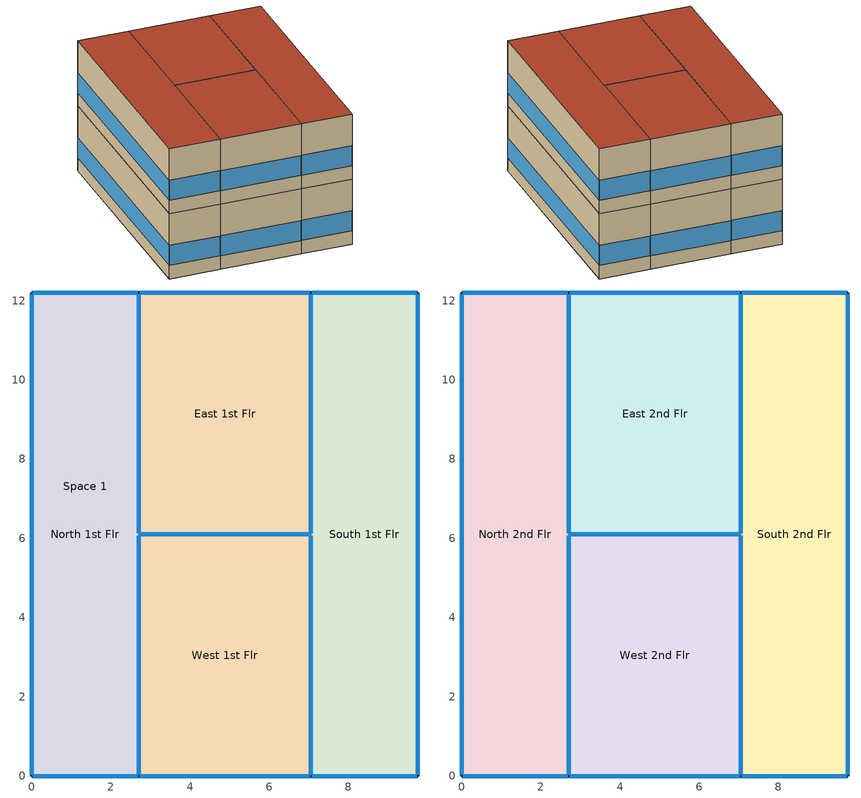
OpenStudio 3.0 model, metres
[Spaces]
Space 1
 floor ground: 9.75,12.19 9.75,0 7.04,0 7.04,12.19 z0; 2.71,12.19 2.71,0 0,0 0,12.19 z0; 7.04,6.1 7.04,0 2.71,0 2.71,6.1 z0; 7.04,12.19 7.04,6.1 2.71,6.1 2.71,12.19 z0
North 1st Flr
 floor ground: 2.71,12.19 2.71,0 0,0 0,12.19 z0
 wall outside: 2.71,12.19 0,12.19 0,0 2.71,0 z0:3.66
 wall to East 1st Flr: 2.71,6.1 2.71,12.19 z0:3.66
 wall to West 1st Flr: 2.71,0 2.71,6.1 z0:3.66
 window: 0.03,0 2.68,0 / 2.68,12.19 0.03,12.19 z0.76:1.88; 0,12.17 0,0.03 z0.76:1.86
 window inside: 2.71,0.03 2.71,6.07 / 2.71,6.12 2.71,12.17 z0.76:1.87
West 1st Flr
 floor ground: 7.04,6.1 7.04,0 2.71,0 2.71,6.1 z0
 wall outside: 2.71,0 7.04,0 z0:3.66
 wall to East 1st Flr: 7.04,6.1 2.71,6.1 z0:3.66
 wall to South 1st Flr: 7.04,0 7.04,6.1 z0:3.66
 window: 2.74,0 7.02,0 z0.76:1.87
 window inside: 7.04,0.03 7.04,6.07 / 7.02,6.1 2.74,6.1 z0.76:1.87
South 1st Flr
 floor ground: 9.75,12.19 9.75,0 7.04,0 7.04,12.19 z0
 wall outside: 7.04,0 9.75,0 9.75,12.19 7.04,12.19 z0:3.66
 wall to East 1st Flr: 7.04,12.19 7.04,6.1 z0:3.66
 window inside: 7.04,12.17 7.04,6.12 z0.76:1.87
 window: 9.73,12.19 7.07,12.19 / 7.07,0 9.73,0 z0.76:1.88; 9.75,0.03 9.75,12.17 z0.76:1.86
East 1st Flr
 floor ground: 7.04,12.19 7.04,6.1 2.71,6.1 2.71,12.19 z0
 wall outside: 7.04,12.19 2.71,12.19 z0:3.66
 window: 7.02,12.19 2.74,12.19 z0.76:1.87
North 2nd Flr
 floor to North 1st Flr: 2.71,12.19 2.71,0 0,0 0,12.19 z3.66
 wall outside: 2.71,12.19 0,12.19 0,0 2.71,0 z3.66:7.32
 wall to East 2nd Flr: 2.71,6.1 2.71,12.19 z3.66:7.32
 wall to West 2nd Flr: 2.71,0 2.71,6.1 z3.66:7.32
 window: 2.68,12.19 0.03,12.19 / 0.03,0 2.68,0 z4.42:5.54; 0,12.17 0,0.03 z4.42:5.52
 window inside: 2.71,6.12 2.71,12.17 / 2.71,0.03 2.71,6.07 z4.42:5.53
 roof outside: 2.71,0 2.71,12.19 0,12.19 0,0 z7.32
West 2nd Flr
 floor to West 1st Flr: 7.04,6.1 7.04,0 2.71,0 2.71,6.1 z3.66
 wall outside: 2.71,0 7.04,0 z3.66:7.32
 wall to East 2nd Flr: 7.04,6.1 2.71,6.1 z3.66:7.32
 wall to South 2nd Flr: 7.04,0 7.04,6.1 z3.66:7.32
 window inside: 7.04,0.03 7.04,6.07 / 7.02,6.1 2.74,6.1 z4.42:5.53
 window: 2.74,0 7.02,0 z4.42:5.53
 roof outside: 7.04,0 7.04,6.1 2.71,6.1 2.71,0 z7.32
South 2nd Flr
 floor to South 1st Flr: 9.75,12.19 9.75,0 7.04,0 7.04,12.19 z3.66
 wall outside: 7.04,0 9.75,0 9.75,12.19 7.04,12.19 z3.66:7.32
 wall to East 2nd Flr: 7.04,12.19 7.04,6.1 z3.66:7.32
 window: 9.73,12.19 7.07,12.19 / 7.07,0 9.73,0 z4.42:5.54; 9.75,0.03 9.75,12.17 z4.42:5.52
 window inside: 7.04,12.17 7.04,6.12 z4.42:5.53
 roof outside: 9.75,0 9.75,12.19 7.04,12.19 7.04,0 z7.32
East 2nd Flr
 floor to East 1st Flr: 7.04,12.19 7.04,6.1 2.71,6.1 2.71,12.19 z3.66
 wall outside: 7.04,12.19 2.71,12.19 z3.66:7.32
 window: 7.02,12.19 2.74,12.19 z4.42:5.53
 roof outside: 7.04,6.1 7.04,12.19 2.71,12.19 2.71,6.1 z7.32
[Building]
Building 1: Space Type=189.1-2009 - Office - OpenOffice - CZ4-8; Default Construction Set=189.1-2009 - CZ5 - Office
[Site]
Site 1
[ClimateZones]
Climate Zone Institution Name 1=ASHRAE; Climate Zone Document Name 1=ANSI/ASHRAE Standard 169; Climate Zone Document Year 1=2006; Climate Zone Institution Name 2=CEC; Climate Zone Document Name 2=California Climate Zone Descriptions; Climate Zone Document Year 2=1995
[DefaultConstructionSet]
189.1-2009 - CZ5 - Office: Default Exterior Surface Constructions=Default Surface Constructions 13; Default Interior Surface Constructions=Default Surface Constructions 14; Default Ground Contact Surface Constructions=Default Surface Constructions 15; Default Exterior SubSurface Constructions=Default Sub Surface Constructions 9; Default Interior SubSurface Constructions=Default Sub Surface Constructions 10; Interior Partition Construction=Interior Partition
[DefaultSurfaceConstructions]
Name | Floor Construction | Wall Construction | Roof Ceiling Construction
Default Surface Constructions 13 | ExtSlabCarpet 4in ClimateZone 1-8 | ASHRAE 189.1-2009 ExtWall Mass ClimateZone 5 | ASHRAE 189.1-2009 ExtRoof IEAD ClimateZone 2-5
Default Surface Constructions 14 | Interior Floor | Interior Wall | Interior Ceiling
Default Surface Constructions 15 | ExtSlabCarpet 4in ClimateZone 1-8 | ExtSlabCarpet 4in ClimateZone 1-8 | ExtSlabCarpet 4in ClimateZone 1-8
[Construction]
ExtSlabCarpet 4in ClimateZone 1-8: MAT-CC05 4 HW CONCRETE, CP02 CARPET PAD
Interior Floor: F16 Acoustic tile, F05 Ceiling air space resistance, M11 100mm lightweight concrete
Interior Wall: G01a 19mm gypsum board, F04 Wall air space resistance, G01a 19mm gypsum board
Interior Ceiling: M11 100mm lightweight concrete, F05 Ceiling air space resistance, F16 Acoustic tile
Exterior Door: F08 Metal surface, I01 25mm insulation board
Interior Window: Clear 3mm
Interior Door; Interior Partition: G05 25mm wood
ASHRAE 189.1-2009 ExtRoof IEAD ClimateZone 2-5: Roof Membrane, Roof Insulation [21], Metal Decking
ASHRAE 189.1-2009 ExtWindow ClimateZone 4-5: Theoretical Glass [207]
ASHRAE 189.1-2009 ExtWall Mass ClimateZone 5: 1IN Stucco, 8IN Concrete HW, Wall Insulation [40], 1/2IN Gypsum
[Material] Thermal Absorptance=0.9
Name | Roughness | Thickness {m} | Conductivity {W/m-K} | Density {kg/m3} | Specific Heat {J/kg-K} | Solar Absorptance | Visible Absorptance
MAT-CC05 4 HW CONCRETE | Rough | 0.1016 | 1.311 | 2240 | 836.8 | 0.85 | 0.85
1IN Stucco | Smooth | 0.0253 | 0.6918 | 1858 | 837 | 0.92 | 0.92
8IN Concrete HW | MediumRough | 0.2033 | 1.7296 | 2243 | 837 | 0.65 | 0.65
1/2IN Gypsum | Smooth | 0.0127 | 0.16 | 784.9 | 830 | 0.4 | 0.4
Roof Membrane | VeryRough | 0.0095 | 0.16 | 1121.29 | 1460 | 0.7 | 0.7
Metal Decking | MediumSmooth | 0.0015 | 45.006 | 7680 | 418.4 | 0.6 | 0.6
F16 Acoustic tile | MediumSmooth | 0.0191 | 0.06 | 368 | 590 | 0.3 | 0.3
M11 100mm lightweight concrete | MediumRough | 0.1016 | 0.53 | 1280 | 840 | 0.5 | 0.5
G01a 19mm gypsum board | MediumSmooth | 0.019 | 0.16 | 800 | 1090 | 0.4 | 0.4
F08 Metal surface | Smooth | 0.0008 | 45.28 | 7824 | 500 | 0.7 | 0.7
I01 25mm insulation board | MediumRough | 0.0254 | 0.03 | 43 | 1210 | 0.6 | 0.6
G05 25mm wood | MediumSmooth | 0.0254 | 0.15 | 608 | 1630 | 0.5 | 0.5
Roof Insulation [21] | MediumRough | 0.2105 | 0.049 | 265 | 836.8 | 0.7 | 0.7
Wall Insulation [40] | MediumRough | 0.0794 | 0.0432 | 91 | 837 | 0.5 | 0.5
[Material:NoMass]
CP02 CARPET PAD: Roughness=Smooth; Thermal Resistance {m2-K/W}=0.1; Thermal Absorptance=0.9; Solar Absorptance=0.8; Visible Absorptance=0.8
[Material:AirGap]
Name | Thermal Resistance {m2-K/W}
F05 Ceiling air space resistance | 0.18
F04 Wall air space resistance | 0.15
[DefaultSubSurfaceConstructions]
Name | Fixed Window Construction | Operable Window Construction | Door Construction | Tubular Daylight Dome Construction | Tubular Daylight Diffuser Construction
Default Sub Surface Constructions 9 | ASHRAE 189.1-2009 ExtWindow ClimateZone 4-5 | ASHRAE 189.1-2009 ExtWindow ClimateZone 4-5 | Exterior Door | Interior Window | Interior Window
Default Sub Surface Constructions 10 | Interior Window | Interior Window | Interior Door
[WindowMaterial:Glazing] Optical Data Type=SpectralAverage; Thickness {m}=0.003; Back Side Solar Reflectance at Normal Incidence=0; Back Side Visible Reflectance at Normal Incidence=0; Infrared Transmittance at Normal Incidence=0; Dirt Correction Factor for Solar and Visible Transmittance=1; Solar Diffusing=No
Name | Solar Transmittance at Normal Incidence | Front Side Solar Reflectance at Normal Incidence | Visible Transmittance at Normal Incidence | Front Side Visible Reflectance at Normal Incidence | Front Side Infrared Hemispherical Emissivity | Back Side Infrared Hemispherical Emissivity | Conductivity {W/m-K}
Clear 3mm | 0.837 | 0.075 | 0.898 | 0.081 | 0.84 | 0.84 | 0.9
Theoretical Glass [207] | 0.3311 | 0.6189 | 0.44 | 0.51 | 0.9 | 0.9 | 0.0133
[WindowMaterial:Blind]
Window Material Blind 1: Slat Width {m}=0.025; Slat Separation {m}=0.01875; Front Side Slat Beam Solar Reflectance=0.5; Back Side Slat Beam Solar Reflectance=0.5; Front Side Slat Diffuse Solar Reflectance=0.5; Back Side Slat Diffuse Solar Reflectance=0.5; Slat Beam Visible Transmittance=0
[SpaceType]
189.1-2009 - Office - OpenOffice - CZ4-8: Default Schedule Set=189.1-2009 - Office - OpenOffice - CZ4-8 Schedule Set; Design Specification Outdoor Air Object=189.1-2009 - Office - OpenOffice - CZ4-8 Ventilation; Standards Building Type=Office; Standards Space Type=OpenOffice
[DefaultScheduleSet]
189.1-2009 - Office - OpenOffice - CZ4-8 Schedule Set: Number of People Schedule=Office Work Occ; People Activity Level Schedule=Office Activity; Lighting Schedule=Office Bldg Light; Electric Equipment Schedule=Office Bldg Equip; Infiltration Schedule=Office Infil Quarter On
[Lights:Definition]
189.1-2009 - Office - OpenOffice - CZ4-8 Lights Definition: Design Level Calculation Method=Watts/Area; Watts per Space Floor Area {W/m2}=10.6563
[Lights]
189.1-2009 - Office - OpenOffice - CZ4-8 Lights: Lights Definition=189.1-2009 - Office - OpenOffice - CZ4-8 Lights Definition; Space or SpaceType=189.1-2009 - Office - OpenOffice - CZ4-8
[DesignSpecification:OutdoorAir]
189.1-2009 - Office - OpenOffice - CZ4-8 Ventilation: Outdoor Air Method=Sum; Outdoor Air Flow per Person {m3/s-person}=0.00943895
[People:Definition]
189.1-2009 - Office - OpenOffice - CZ4-8 People Definition: Number of People Calculation Method=People/Area; People per Space Floor Area {person/m2}=0.0565105; Fraction Radiant=0.3
[People]
189.1-2009 - Office - OpenOffice - CZ4-8 People: People Definition=189.1-2009 - Office - OpenOffice - CZ4-8 People Definition; Space or SpaceType=189.1-2009 - Office - OpenOffice - CZ4-8
[SpaceInfiltration:DesignFlowRate]
189.1-2009 - Office - OpenOffice - CZ4-8 Infiltration: Space or SpaceType=189.1-2009 - Office - OpenOffice - CZ4-8; Design Flow Rate Calculation Method=Flow/ExteriorArea; Flow per Exterior Surface Area {m3/s-m2}=0.000226568
[ElectricEquipment:Definition]
189.1-2009 - Office - OpenOffice - CZ4-8 Electric Equipment Definition: Design Level Calculation Method=Watts/Area; Watts per Space Floor Area {W/m2}=7.64238
[ElectricEquipment]
189.1-2009 - Office - OpenOffice - CZ4-8 Electric Equipment: Electric Equipment Definition=189.1-2009 - Office - OpenOffice - CZ4-8 Electric Equipment Definition; Space or SpaceType=189.1-2009 - Office - OpenOffice - CZ4-8
[ShadingControl]
Shading Control 1: Shading Type=InteriorBlind; Shading Device Material=Window Material Blind 1
[Space]
Name | Building Story
Space 1
North 1st Flr; West 1st Flr; South 1st Flr; East 1st Flr | Building Story 1
North 2nd Flr; West 2nd Flr; South 2nd Flr; East 2nd Flr | Building Story 2
[BuildingStory] Nominal Floor to Floor Height {m}=3.66
Name | Nominal Z Coordinate {m}
Building Story 1 | 0
Building Story 2 | 3.66
[Schedule:Ruleset]
Name | Default Day Schedule | Summer Design Day Schedule | Winter Design Day Schedule
Office Bldg Light | Office Bldg Light Default Schedule | Office Bldg Light Summer Design Day | Office Bldg Light Winter Design Day
Office Activity | Office Activity Default Schedule | Office Activity Summer Design Day | Office Activity Winter Design Day
Office Infil Quarter On | Office Infil Quarter On Default Schedule | Office Infil Quarter On Summer Design Day | Office Infil Quarter On Winter Design Day
Office Bldg Equip | Office Bldg Equip Default Schedule | Office Bldg Equip Summer Design Day | Office Bldg Equip Winter Design Day
Office Work Occ | Office Bldg Occ Default Schedule | Office Bldg Occ Summer Design Day | Office Bldg Occ Winter Design Day
[Schedule:Day]
Office Bldg Light Default Schedule: 5, 0, 0.05, 7, 0, 0.1, 8, 0, 0.3, 17, 0, 0.9, 18, 0, 0.7, 20, 0, 0.5, 22, 0, 0.3, 23, 0, 0.1, 24, 0, 0.05
Office Bldg Light Summer Design Day; Office Infil Quarter On Rule 1 Day Schedule; Office Bldg Equip Summer Design Day: 24, 0, 1
Office Bldg Light Winter Design Day; Office Bldg Equip Winter Design Day; Office Bldg Occ Winter Design Day; Office Bldg Occ Rule 1 Day Schedule: 24, 0, 0
Office Bldg Light Rule 1 Day Schedule: 24, 0, 0.05
Office Bldg Light Rule 2 Day Schedule: 6, 0, 0.05, 8, 0, 0.1, 14, 0, 0.5, 17, 0, 0.15, 24, 0, 0.05
Office Activity Default Schedule; Office Activity Summer Design Day; Office Activity Winter Design Day: 24, 0, 132
Office Infil Quarter On Default Schedule; Office Infil Quarter On Summer Design Day: 6, 0, 1, 22, 0, 0.25, 24, 0, 1
Office Infil Quarter On Winter Design Day; Office Infil Quarter On Rule 2 Day Schedule: 6, 0, 1, 18, 0, 0.25, 24, 0, 1
Office Bldg Equip Default Schedule: 8, 0, 0.4, 12, 0, 0.9, 13, 0, 0.8, 17, 0, 0.9, 18, 0, 0.8, 20, 0, 0.6, 22, 0, 0.5, 24, 0, 0.4
Office Bldg Equip Rule 1 Day Schedule: 24, 0, 0.3
Office Bldg Equip Rule 2 Day Schedule: 6, 0, 0.3, 8, 0, 0.4, 14, 0, 0.5, 17, 0, 0.35, 24, 0, 0.3
Office Bldg Occ Default Schedule: 6, 0, 0, 7, 0, 0.1, 8, 0, 0.2, 12, 0, 0.85, 13, 0, 0.5, 17, 0, 0.85, 18, 0, 0.7, 20, 0, 0.4, 22, 0, 0.1, 24, 0, 0.05
Office Bldg Occ Summer Design Day: 6, 0, 0, 22, 0, 1, 24, 0, 0.05
Office Bldg Occ Rule 2 Day Schedule: 6, 0, 0, 8, 0, 0.1, 14, 0, 0.4, 17, 0, 0.1, 24, 0, 0
[Schedule:Rule] Apply Monday=No; Apply Tuesday=No; Apply Wednesday=No; Apply Thursday=No; Apply Friday=No; Date Specification Type=DateRange; Start Month=1; Start Day=1; End Month=12; End Day=31
Name | Schedule Ruleset | Rule Order | Day Schedule | Apply Sunday | Apply Saturday
Office Bldg Light Rule 1 | Office Bldg Light | 0 | Office Bldg Light Rule 1 Day Schedule | Yes | No
Office Bldg Light Rule 2 | Office Bldg Light | 1 | Office Bldg Light Rule 2 Day Schedule | No | Yes
Office Infil Quarter On Rule 1 | Office Infil Quarter On | 0 | Office Infil Quarter On Rule 1 Day Schedule | Yes | No
Office Infil Quarter On Rule 2 | Office Infil Quarter On | 1 | Office Infil Quarter On Rule 2 Day Schedule | No | Yes
Office Bldg Equip Rule 1 | Office Bldg Equip | 0 | Office Bldg Equip Rule 1 Day Schedule | Yes | No
Office Bldg Equip Rule 2 | Office Bldg Equip | 1 | Office Bldg Equip Rule 2 Day Schedule | No | Yes
Office Work Occ Rule 1 | Office Work Occ | 0 | Office Bldg Occ Rule 1 Day Schedule | Yes | No
Office Work Occ Rule 2 | Office Work Occ | 1 | Office Bldg Occ Rule 2 Day Schedule | No | Yes
